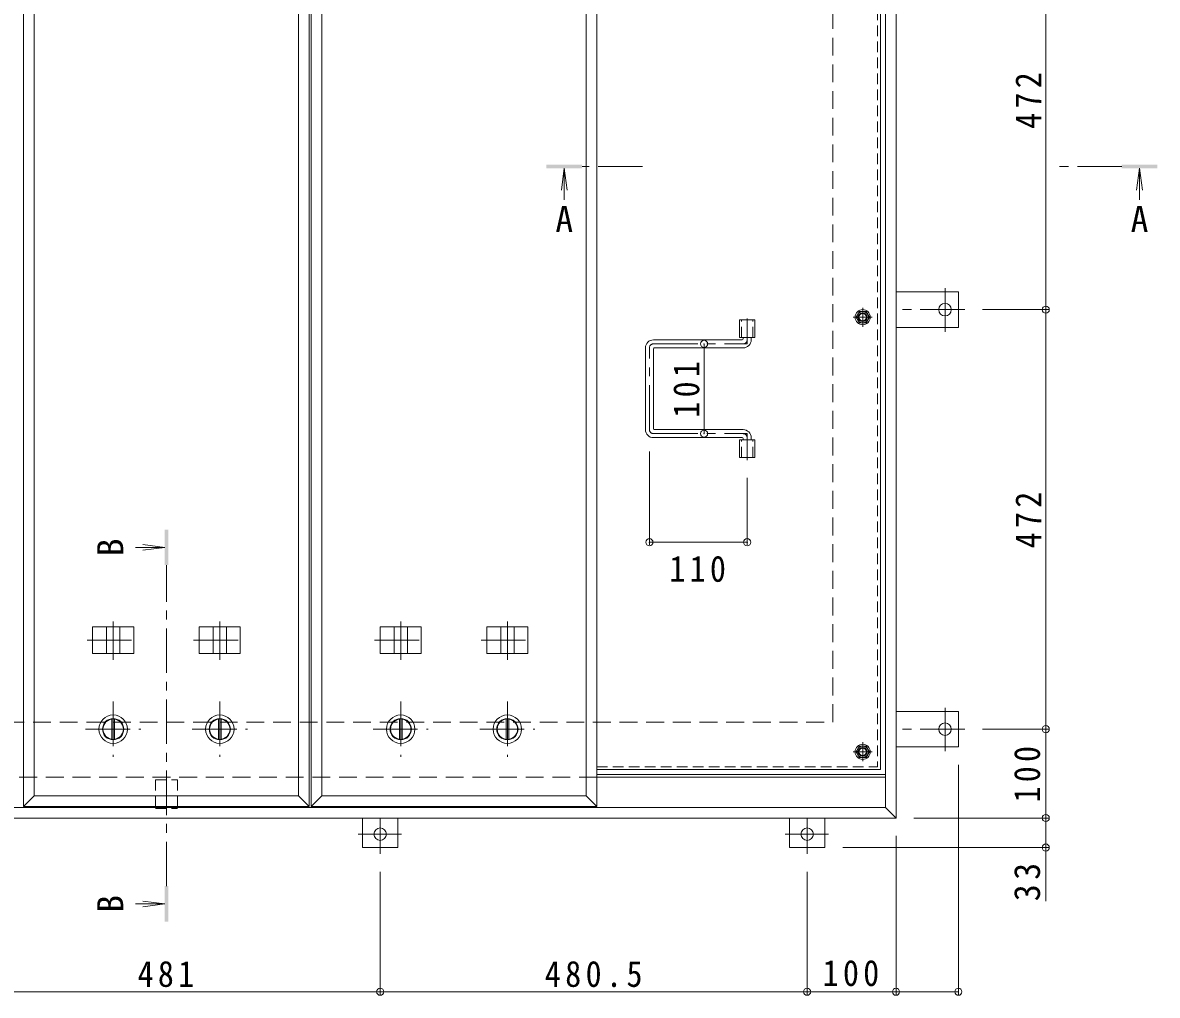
# Model space of a CAD drawing. Units: millimetres at full size, sheet at 1:10. Extents: x -2654 to 2766, y -1962 to 1896.
# Drawn here: x -1623 to -346, y -433 to 662 of the extents above; entities that cross this region are included whole.
import ezdxf
from ezdxf.enums import TextEntityAlignment as Align

# ---------------------------------------------------------------- set-up
doc = ezdxf.new("R2010")
doc.units = ezdxf.units.MM
doc.header["$LTSCALE"] = 10
doc.header["$PDMODE"] = 32
doc.header["$PDSIZE"] = 8
for name, pattern in [('CHAIN1', [8, 5, -1, 1, -1]), ('DASHED1', [1.8, 1.2, -0.6]), ('DASHED2', [3, 2, -1])]:
    doc.linetypes.add(name, pattern=pattern)
for name, color, linetype, lineweight in [('0-1_躯体', 2, 'DASHED2', 9), ('0-2_仕上', 4, 'Continuous', 9), ('0-3_建具', 4, 'Continuous', 9), ('0-5_寸法', 7, 'Continuous', 9), ('0-6_ハッチ', 6, 'Continuous', 9), ('0-7', 5, 'Continuous', 5), ('0-A', 3, 'CHAIN1', 9), ('0-B', 2, 'Continuous', 9), ('0-C', 2, 'Continuous', 9), ('0-E', 3, 'Continuous', 9), ('0-F', 7, 'Continuous', 9)]:
    doc.layers.add(name, color=color, linetype=linetype, lineweight=lineweight)
doc.styles.add('ＭＳ ゴシック', font='')
doc.styles.get('ＭＳ ゴシック').set_extended_font_data('MS Gothic')

msp = doc.modelspace()

# ---------------------------------------------------------------- linework, layer by layer
at = {"layer": '0-1_躯体'}
for p, q in [((-711.35, -125.37), (-711.35, 1274.63)), ((-2211.35, -125.37), (-711.35, -125.37)), ((-976.97, -187.37), (-2270.35, -187.37))]:
    msp.add_line(p, q, dxfattribs=at)
at = {"layer": '0-1_躯体', "linetype": 'Continuous'}
msp.add_line((-652.35, -187.37), (-976.97, -187.37), dxfattribs=at)
at = {"layer": '0-2_仕上'}
for p, q in [((-1622.1, -220.37), (-1622.1, 1369.63)), ((-1300.6, -220.37), (-1300.6, 1369.63)), ((-1298.47, -220.37), (-1298.47, 1369.63)), ((-976.97, -220.37), (-976.97, 1369.63)), ((-1312.6, -208.37), (-1312.6, 1357.63)), ((-988.97, -208.37), (-988.97, 1357.63)), ((-1463.35, 71.17), (-1496.12, 71.17)), ((-1463.35, 71.17), (-1488.13, 74.44)), ((-1463.35, 71.17), (-1488.13, 67.91)), ((-1463.35, -330), (-1496.12, -330)), ((-1463.35, -330), (-1488.13, -326.74)), ((-1463.35, -330), (-1488.13, -333.26))]:
    msp.add_line(p, q, dxfattribs=at)
at = {"layer": '0-2_仕上', "color": 3}
for p, q in [((-816.5, 307.13), (-816.5, 327.13)), ((-816.5, 327.13), (-799.2, 327.13)), ((-799.2, 307.13), (-799.2, 327.13)), ((-816.5, 307.13), (-799.2, 307.13)), ((-816.5, 172.13), (-816.5, 192.13)), ((-816.5, 192.13), (-799.2, 192.13)), ((-799.2, 172.13), (-799.2, 192.13)), ((-816.5, 172.13), (-799.2, 172.13))]:
    msp.add_line(p, q, dxfattribs=at)
at = {"layer": '0-2_仕上', "color": 3, "linetype": 'DASHED1'}
for p, q in [((-814.2, 307.13), (-814.2, 327.13)), ((-801.5, 307.13), (-801.5, 327.13)), ((-814.2, 172.13), (-814.2, 192.13)), ((-801.5, 172.13), (-801.5, 192.13))]:
    msp.add_line(p, q, dxfattribs=at)
at = {"layer": '0-2_仕上', "linetype": 'CHAIN1'}
msp.add_line((-1461.35, -310), (-1461.35, 51.17), dxfattribs=at)
at = {"layer": '0-2_仕上'}
for points in [[(-1610.1, -208.37), (-1610.1, 1357.63), (-1622.1, 1369.63)], [(-1286.47, -208.37), (-1286.47, 1357.63), (-1298.47, 1369.63)], [(-1610.1, -208.37), (-1622.1, -220.37), (-1300.6, -220.37)], [(-1610.1, -208.37), (-1312.6, -208.37), (-1300.6, -220.37)], [(-1286.47, -208.37), (-1298.47, -220.37), (-976.97, -220.37)], [(-1286.47, -208.37), (-988.97, -208.37), (-976.97, -220.37)]]:
    msp.add_lwpolyline(points, dxfattribs=at)
for points in [[(-1459.35, 91.17), (-1463.35, 91.17), (-1459.35, 51.17), (-1463.35, 51.17)], [(-1463.35, -350), (-1459.35, -350), (-1463.35, -310), (-1459.35, -310)]]:
    msp.add_solid(points, dxfattribs=at)
at = {"layer": '0-3_建具', "color": 2}
for p, q in [((-640.35, -233.37), (-640.35, 1382.63)), ((-652.35, -221.37), (-652.35, 1370.63)), ((-652.35, -187.37), (-976.97, -187.37)), ((-652.35, -221.37), (-2270.35, -221.37)), ((-640.35, -233.37), (-652.35, -221.37)), ((-640.35, -233.37), (-2282.35, -233.37))]:
    msp.add_line(p, q, dxfattribs=at)
at = {"layer": '0-3_建具', "linetype": 'CHAIN1'}
for p, q in [((-1521.35, -55.48), (-1521.35, -12.25)), ((-1401.35, -55.48), (-1401.35, -12.25)), ((-1197.72, -55.48), (-1197.72, -12.25)), ((-1077.72, -55.48), (-1077.72, -12.25)), ((-1550.76, -33.37), (-1491.94, -33.37)), ((-1430.76, -33.37), (-1371.94, -33.37)), ((-1227.13, -33.37), (-1168.31, -33.37)), ((-1107.13, -33.37), (-1048.31, -33.37))]:
    msp.add_line(p, q, dxfattribs=at)
at = {"layer": '0-3_建具'}
for p, q in [((-1544.44, -48.37), (-1544.44, -18.37)), ((-1544.44, -18.37), (-1498.26, -18.37)), ((-1528.85, -48.37), (-1528.85, -18.37)), ((-1513.85, -48.37), (-1513.85, -18.37)), ((-1498.26, -48.37), (-1498.26, -18.37)), ((-1424.44, -48.37), (-1424.44, -18.37)), ((-1424.44, -18.37), (-1378.26, -18.37)), ((-1408.85, -48.37), (-1408.85, -18.37)), ((-1393.85, -48.37), (-1393.85, -18.37)), ((-1378.26, -48.37), (-1378.26, -18.37)), ((-1220.81, -48.37), (-1220.81, -18.37)), ((-1220.81, -18.37), (-1174.63, -18.37)), ((-1205.22, -48.37), (-1205.22, -18.37)), ((-1190.22, -48.37), (-1190.22, -18.37)), ((-1174.63, -48.37), (-1174.63, -18.37)), ((-1100.81, -48.37), (-1100.81, -18.37)), ((-1100.81, -18.37), (-1054.63, -18.37)), ((-1085.22, -48.37), (-1085.22, -18.37)), ((-1070.22, -48.37), (-1070.22, -18.37)), ((-1054.63, -48.37), (-1054.63, -18.37)), ((-1544.44, -48.37), (-1498.26, -48.37)), ((-1424.44, -48.37), (-1378.26, -48.37)), ((-1220.81, -48.37), (-1174.63, -48.37)), ((-1100.81, -48.37), (-1054.63, -48.37))]:
    msp.add_line(p, q, dxfattribs=at)
at = {"layer": '0-5_寸法', "color": 4, "linetype": 'CHAIN1'}
for p, q in [((-925.64, 499.83), (-993.69, 499.83)), ((-386.29, 499.83), (-460.7, 499.83))]:
    msp.add_line(p, q, dxfattribs=at)
at = {"layer": '0-5_寸法', "color": 4}
for p, q in [((-1013.69, 497.83), (-1016.95, 473.04)), ((-1013.69, 497.83), (-1013.69, 462.23)), ((-1013.69, 497.83), (-1010.42, 473.04)), ((-366.29, 497.83), (-369.55, 473.04)), ((-366.29, 497.83), (-363.02, 473.04)), ((-366.29, 497.83), (-366.29, 462.23))]:
    msp.add_line(p, q, dxfattribs=at)
at = {"layer": '0-5_寸法'}
msp.add_line((-471.83, -266.57), (-471.83, -326.91), dxfattribs=at)
at = {"layer": '0-5_寸法', "linetype": 'DASHED1'}
for points in [[(-1473.65, -190.57), (-1449.05, -190.57), (-1449.05, -222.57)], [(-1473.65, -190.57), (-1473.65, -222.57), (-1449.05, -222.57)]]:
    msp.add_lwpolyline(points, dxfattribs=at)
at = {"layer": '0-5_寸法', "color": 4}
for points in [[(-1033.69, 497.83), (-1033.69, 501.83), (-993.69, 497.83), (-993.69, 501.83)], [(-346.29, 497.83), (-346.29, 501.83), (-386.29, 497.83), (-386.29, 501.83)]]:
    msp.add_solid(points, dxfattribs=at)
at = {"layer": '0-6_ハッチ', "linetype": 'CHAIN1'}
for p, q in [((-807.85, 328.51), (-807.85, 300.13)), ((-917.85, 203.64), (-917.85, 295.62)), ((-913.34, 300.13), (-807.85, 300.13)), ((-913.34, 199.13), (-807.85, 199.13)), ((-807.85, 169.25), (-807.85, 199.13))]:
    msp.add_line(p, q, dxfattribs=at)
at = {"layer": '0-6_ハッチ'}
for p, q in [((-812.35, 305.63), (-812.35, 307.13)), ((-803.35, 304.63), (-803.35, 307.13)), ((-922.35, 203.63), (-922.35, 295.63)), ((-813.35, 304.63), (-913.35, 304.63)), ((-913.35, 204.63), (-913.35, 294.63)), ((-912.35, 295.63), (-812.35, 295.63)), ((-813.35, 194.63), (-913.35, 194.63)), ((-912.35, 203.63), (-812.35, 203.63)), ((-812.35, 193.63), (-812.35, 192.13)), ((-803.35, 194.63), (-803.35, 192.13)), ((-976.97, -184.37), (-652.35, -184.37)), ((-976.97, -187.37), (-652.35, -187.37))]:
    msp.add_line(p, q, dxfattribs=at)
for centre, radius, start, end in [((-913.35, 295.63), 9, 90, 180), ((-912.35, 294.63), 1, 90, 180), ((-813.35, 305.63), 1, 270, 0), ((-812.35, 304.63), 9, 270, 0), ((-912.35, 204.63), 1, 180, 270), ((-913.35, 203.63), 9, 180, 270), ((-813.35, 193.63), 1, 0, 90), ((-812.35, 194.63), 9, 0, 90)]:
    msp.add_arc(centre, radius, start, end, dxfattribs=at)
at = {"layer": '0-6_ハッチ', "linetype": 'CHAIN1'}
for centre, radius, start, end in [((-913.34, 295.62), 4.51, 90, 180), ((-812.35, 304.63), 4.5, 270.29569, 0), ((-913.34, 203.64), 4.51, 180, 270), ((-812.35, 194.63), 4.5, 0, 89.70431)]:
    msp.add_arc(centre, radius, start, end, dxfattribs=at)
at = {"layer": '0-7'}
for centre, radius in [((-677.85, 330.13), 5), ((-677.85, 330.13), 4.19), ((-677.85, -158.87), 5), ((-677.85, -158.87), 4.19)]:
    msp.add_circle(centre, radius, dxfattribs=at)
at = {"layer": '0-A', "linetype": 'DASHED1'}
for p in [(-661.05, 748.39), (-976.97, -175.67)]:
    msp.add_line(p, (-661.05, -175.67), dxfattribs=at)
at = {"layer": '0-A', "linetype": 'Continuous'}
for q in [(-657.85, 747.15), (-976.97, -178.87)]:
    msp.add_line((-657.85, -178.87), q, dxfattribs=at)
at = {"layer": '0-A'}
for p, q in [((-677.85, 319.45), (-677.85, 340.81)), ((-667.17, 330.13), (-688.53, 330.13)), ((-677.85, -169.55), (-677.85, -148.19)), ((-667.17, -158.87), (-688.53, -158.87))]:
    msp.add_line(p, q, dxfattribs=at)
at = {"layer": '0-B'}
for p, q in [((-685.35, 330.13), (-681.6, 336.63)), ((-681.6, 336.63), (-674.1, 336.63)), ((-670.35, 330.13), (-674.1, 336.63)), ((-670.35, 330.13), (-674.1, 323.63)), ((-685.35, -158.87), (-681.6, -152.37)), ((-681.6, -152.37), (-674.1, -152.37)), ((-670.35, -158.87), (-674.1, -152.37)), ((-670.35, -158.87), (-674.1, -165.37))]:
    msp.add_line(p, q, dxfattribs=at)
for points in [[(-685.35, 330.13), (-681.6, 323.63), (-674.1, 323.63)], [(-685.35, -158.87), (-681.6, -165.37), (-674.1, -165.37)]]:
    msp.add_lwpolyline(points, dxfattribs=at)
for centre, radius in [((-677.85, 330.13), 8.5), ((-677.85, 330.13), 6.5), ((-677.85, -158.87), 8.5), ((-677.85, -158.87), 6.5)]:
    msp.add_circle(centre, radius, dxfattribs=at)
at = {"layer": '0-C', "linetype": 'CHAIN1'}
for p, q in [((-1521.35, -102.37), (-1521.35, -164.37)), ((-1401.35, -102.37), (-1401.35, -164.37)), ((-1197.72, -102.37), (-1197.72, -164.37)), ((-1077.72, -102.37), (-1077.72, -164.37)), ((-1552.35, -133.37), (-1490.35, -133.37)), ((-1432.35, -133.37), (-1370.35, -133.37)), ((-1228.72, -133.37), (-1166.72, -133.37)), ((-1108.72, -133.37), (-1046.72, -133.37))]:
    msp.add_line(p, q, dxfattribs=at)
at = {"layer": '0-C'}
for p, q in [((-1522.85, -144.77), (-1522.85, -121.97)), ((-1519.85, -144.77), (-1519.85, -121.97)), ((-1402.85, -144.77), (-1402.85, -121.97)), ((-1399.85, -144.77), (-1399.85, -121.97)), ((-1199.22, -144.77), (-1199.22, -121.97)), ((-1196.22, -144.77), (-1196.22, -121.97)), ((-1079.22, -144.77), (-1079.22, -121.97)), ((-1076.22, -144.77), (-1076.22, -121.97))]:
    msp.add_line(p, q, dxfattribs=at)
for centre, radius in [((-1521.35, -133.37), 16), ((-1521.35, -133.37), 12), ((-1521.35, -133.37), 11.5), ((-1401.35, -133.37), 16), ((-1401.35, -133.37), 12), ((-1401.35, -133.37), 11.5), ((-1197.72, -133.37), 16), ((-1197.72, -133.37), 12), ((-1197.72, -133.37), 11.5), ((-1077.72, -133.37), 16), ((-1077.72, -133.37), 12), ((-1077.72, -133.37), 11.5)]:
    msp.add_circle(centre, radius, dxfattribs=at)
at = {"layer": '0-E'}
for p, q in [((-640.35, 358.63), (-570.15, 358.63)), ((-570.15, 318.63), (-570.15, 358.63)), ((-640.35, 318.63), (-570.15, 318.63)), ((-640.35, -113.37), (-570.15, -113.37)), ((-570.15, -153.37), (-570.15, -113.37)), ((-640.35, -153.37), (-570.15, -153.37)), ((-1240.85, -233.37), (-1240.85, -266.57)), ((-1200.85, -233.37), (-1200.85, -266.57)), ((-760.35, -233.37), (-760.35, -266.57)), ((-720.35, -233.37), (-720.35, -266.57)), ((-1240.85, -266.57), (-1200.85, -266.57)), ((-760.35, -266.57), (-720.35, -266.57))]:
    msp.add_line(p, q, dxfattribs=at)
at = {"layer": '0-E', "linetype": 'CHAIN1'}
for p, q in [((-585.15, 313.79), (-585.15, 362.68)), ((-562.99, 338.63), (-640.35, 338.63)), ((-585.15, -158.21), (-585.15, -109.32)), ((-562.99, -133.37), (-640.35, -133.37)), ((-1220.85, -273.72), (-1220.85, -233.57)), ((-740.35, -273.72), (-740.35, -233.57)), ((-1245.69, -251.57), (-1196.8, -251.57)), ((-765.19, -251.57), (-716.3, -251.57))]:
    msp.add_line(p, q, dxfattribs=at)
at = {"layer": '0-E'}
for centre in [(-585.15, 338.63), (-585.15, -133.37), (-1220.85, -251.57), (-740.35, -251.57)]:
    msp.add_circle(centre, 7, dxfattribs=at)
at = {"layer": '0-F'}
for p, q in [((-471.83, 338.63), (-471.83, 810.63)), ((-468.83, 338.63), (-542.99, 338.63)), ((-471.83, -133.37), (-471.83, 338.63)), ((-856.33, 300.13), (-856.33, 199.13)), ((-917.85, 73.98), (-917.85, 179.13)), ((-807.85, 73.98), (-807.85, 149.25)), ((-807.85, 76.98), (-917.85, 76.98)), ((-468.83, -133.37), (-542.99, -133.37)), ((-471.83, -133.37), (-471.83, -233.37)), ((-570.15, -431.82), (-570.15, -173.37)), ((-468.83, -233.37), (-620.35, -233.37)), ((-471.83, -233.37), (-471.83, -266.57)), ((-640.35, -431.82), (-640.35, -253.37)), ((-468.83, -266.57), (-700.35, -266.57)), ((-1220.85, -431.82), (-1220.85, -293.72)), ((-740.35, -431.82), (-740.35, -293.72)), ((-1701.85, -428.82), (-1220.85, -428.82)), ((-1220.85, -428.82), (-740.35, -428.82)), ((-740.35, -428.82), (-640.35, -428.82)), ((-640.35, -428.82), (-570.15, -428.82))]:
    msp.add_line(p, q, dxfattribs=at)
for p in [(-471.83, 338.63), (-856.33, 300.13), (-856.33, 199.13), (-917.85, 76.98), (-807.85, 76.98), (-471.83, -133.37), (-471.83, -233.37), (-471.83, -266.57), (-1220.85, -428.82), (-740.35, -428.82), (-640.35, -428.82), (-570.15, -428.82)]:
    msp.add_point(p, dxfattribs=at)

# ---------------------------------------------------------------- texts
at = {"layer": '0-5_寸法', "color": 2, "style": 'ＭＳ ゴシック'}
for p in [(-1023.69, 417.13), (-376.29, 417.13)]:
    msp.add_text('A', height=29.33, dxfattribs=at).set_placement(p, align=Align.BOTTOM_LEFT)
for p in [(-1501.21, 61.17), (-1501.21, -340)]:
    msp.add_text('B', height=29.33, rotation=90, dxfattribs=at).set_placement(p, align=Align.BOTTOM_LEFT)
at = {"layer": '0-F', "color": 2, "char_height": 29.33, "attachment_point": 7, "rotation": 90, "style": 'ＭＳ ゴシック'}
for s, insert in [('\\T1.27;\\W0.9;472', (-476.83, 542.13)), ('\\T1.27;\\W0.9;101', (-861.33, 217.13)), ('\\T1.27;\\W0.9;472', (-476.83, 70.13)), ('\\T1.27;\\W0.9;100', (-477.83, -215.87)), ('\\T1.27;\\W0.95;33', (-477.83, -326.91))]:
    msp.add_mtext(s, dxfattribs=dict(at, insert=insert))
at = {"layer": '0-F', "color": 2, "char_height": 29.33, "attachment_point": 7, "style": 'ＭＳ ゴシック'}
for s, insert in [('\\T1.27;\\W0.9;110', (-895.35, 31.98)), ('\\T1.27;\\W0.9;481', (-1493.85, -423.82)), ('\\T1.28;\\W0.9;480.5', (-1035.6, -423.82)), ('\\T1.27;\\W0.9;100', (-722.85, -422.82))]:
    msp.add_mtext(s, dxfattribs=dict(at, insert=insert))

doc.saveas('drawing.dxf')
